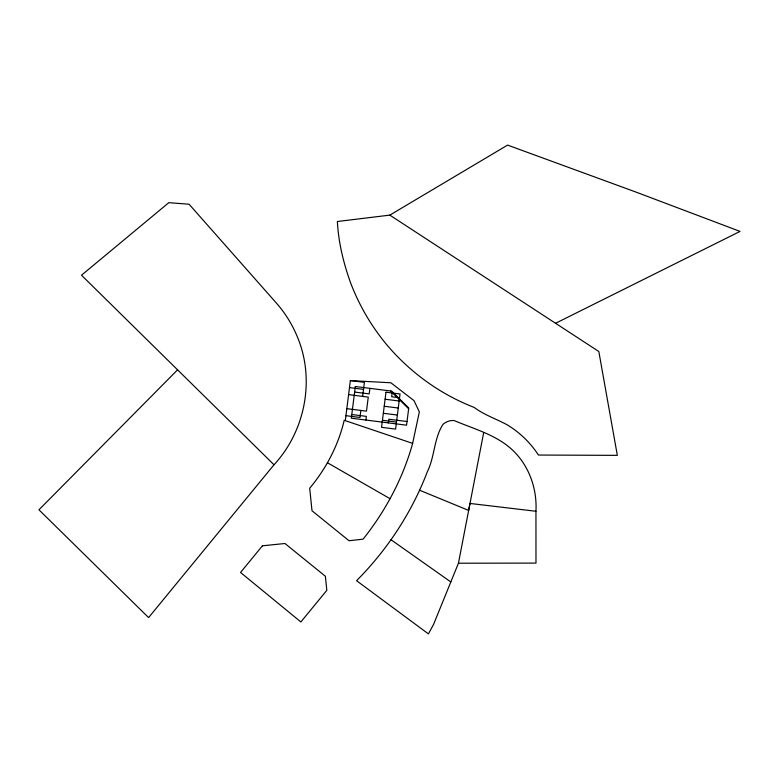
<?xml version="1.0" encoding="UTF-8"?>
<svg xmlns="http://www.w3.org/2000/svg" width="779" height="779" viewBox="0 0 779 779"><rect width="100%" height="100%" fill="white"/><g stroke="black" fill="none" stroke-linecap="round" stroke-linejoin="round"><path stroke-width="1.17" d="M345.311 420.65L350.375 380.571L390.892 382.781L414 400.63L419.345 411.896L412.636 443.378C402.986 478.257 385.605 510.907 363.092 539.156L349.021 540.733L311.999 510.761L309.701 488.219C326.158 468.578 338.368 445.286 344.211 420.28L412.636 443.378M360.862 410.436L359.976 417.456L345.934 415.674M362.644 396.394L364.416 382.343L350.375 380.571M365.896 420.047L366.364 416.376L351.787 414.525M369.908 388.361L369.207 393.901L354.63 392.061M388.37 422.88L388.828 419.209L407.027 421.517M392.197 392.567L391.671 396.745L397.134 397.436M483.691 432.569L458.442 563.217L433.611 624.31L428.431 633.902L356.558 580.706C387.27 549.828 411.789 512.563 427.33 471.772C434.76 456.796 433.942 438.295 443.008 424.331C446.065 421.643 450.038 420.193 454.108 420.533C474.917 429.395 498.599 435.422 514.831 452.356C529.837 467.936 537.13 489.806 535.952 511.267L535.981 563.1L458.442 563.217M274.004 464.781C305.543 430.777 315.427 378.623 296.935 335.856A119.752 119.752 0 0 0 276.243 302.904L189.073 204.225L168.809 202.667L81.503 275.221L274.004 464.781L148.594 617.601L38.95 509.797L177.583 369.83M389.821 215.121L598.827 351.514L617.338 455.355L538.445 455.043C530.392 442.706 519.593 432.248 506.934 424.691C496.019 418.81 484.168 414.944 474.148 407.398C440.369 394.359 410.251 372.489 386.871 344.893A217.205 217.205 0 0 1 350.521 282.641C343.471 262.971 338.476 242.425 337.365 221.518L389.821 215.121L507.596 145.098L635.654 191.965L740.05 231.402L555.563 323.285M535.952 511.267L469.99 503.448L468.656 510.42L419.686 490.264M349.489 387.591L363.53 389.373M348.603 394.612L368.263 397.105L366.481 411.146L346.821 408.654M385.108 399.228L399.15 401.01M384.222 406.258L398.264 408.03M383.336 413.279L397.378 415.051M382.45 420.3L396.492 422.072M327.423 462.745L390.045 498.696M390.98 539.72L450.827 581.952M390.591 390.97L408.644 408.79M355.331 386.511L351.319 418.196L406.57 425.188L408.741 407.992L391.633 391.107L355.331 386.511M385.994 392.207L381.554 427.32L395.605 429.093L400.046 393.989L385.994 392.207M262.426 545.806L240.545 572.468L300.869 621.954L326.829 590.336L325.388 576.265L284.958 543.508L262.426 545.806"/></g></svg>
